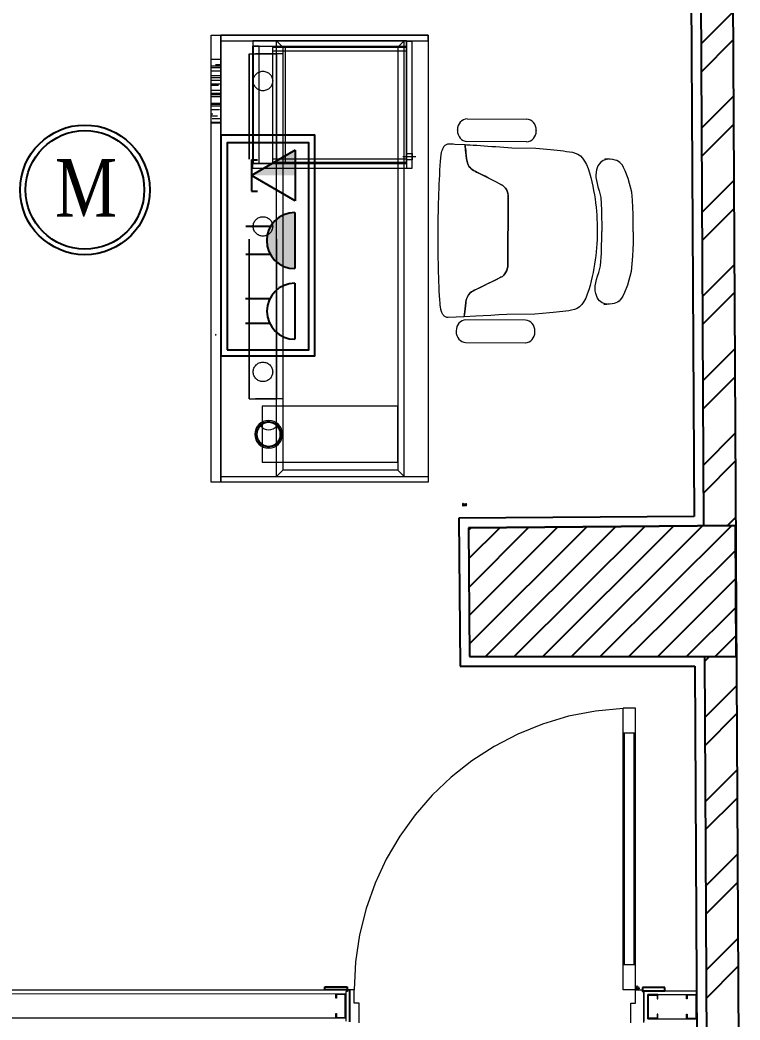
# Model space of a CAD drawing. Header units: inches. Extents: x 78 to 199, y 70 to 92.
# Drawn here: x 145.786 to 148.042, y 78.61 to 81.741 of the extents above; entities that cross this region are included whole.
import ezdxf
from ezdxf.enums import TextEntityAlignment as Align

# ---------------------------------------------------------------- set-up
doc = ezdxf.new("R2010")
doc.units = ezdxf.units.IN
doc.header["$MEASUREMENT"] = 0
for name, pattern in [('21212-FC-A-XREF-GROUND FLOOR PLAN-REV-31-10-12$0$21201-TN-A-GROUND FLOOR PLAN-XREF-REV-20-03-12$2$HIDDEN2', [0.1875, 0.125, -0.0625]), ('ACAD_ISO02W100', [15, 12, -3]), ('DASHED', [0.75, 0.5, -0.25]), ('DGN Style 2', [0.635854, 0.381513, -0.254342])]:
    doc.linetypes.add(name, pattern=pattern)
for name, color, linetype in [('1501', 6, 'Continuous'), ('A2- Plans$0$WALL-AR', 7, 'Continuous'), ('col-hat', 2, 'Continuous'), ('columns', 6, 'Continuous'), ('DIM', 152, 'Continuous'), ('door', 17, 'Continuous'), ('E-FIRE ALARM', 5, 'Continuous'), ('E-TEXT', 82, 'Continuous'), ('EL. BLOCK', 3, 'Continuous'), ('ELE-OBJ', 7, 'Continuous'), ('ELEC-NORMAL', 7, 'Continuous'), ('Elevation', 1, 'Continuous'), ('F-DIM', 1, 'Continuous'), ('FINISH-AR', 252, 'Continuous'), ('HATCH-AR', 251, 'Continuous'), ('L.C Risers', 130, 'Continuous'), ('partition', 7, 'Continuous'), ('PW', 4, 'Continuous'), ('WALL-AR', 7, 'Continuous')]:
    doc.layers.add(name, color=color, linetype=linetype)
for name, color, linetype, lineweight in [('21212-FC-A-XREF-GROUND FLOOR PLAN-REV-31-10-12$0$21201-TN-A-GROUND FLOOR PLAN-XREF-REV-20-03-12$2$DOOR-EEE', 182, 'Continuous', 13), ('21212-FC-A-XREF-GROUND FLOOR PLAN-REV-31-10-12$0$21201-TN-A-GROUND FLOOR PLAN-XREF-REV-20-03-12$2$Door-Frame-SW-EEE', 26, 'Continuous', 9), ('21212-FC-A-XREF-GROUND FLOOR PLAN-REV-31-10-12$0$Channels-EEE', 252, 'Continuous', 5), ('21212-FC-A-XREF-GROUND FLOOR PLAN-REV-31-10-12$0$GB-Wall-Cladding-EEE', 1, 'Continuous', 15), ('21212-FC-A-XREF-GROUND FLOOR PLAN-REV-31-10-12$0$PARTITION-EEE', 112, 'Continuous', 18), ('A-FURN', 20, 'Continuous', 25), ('ELECTRICAL', 3, 'Continuous', 9), ('HATCH-EEE', 6, 'Continuous', 9)]:
    doc.layers.add(name, color=color, linetype=linetype, lineweight=lineweight)
doc.layers.add('GOLDCLADDING', color=7, linetype='Continuous', true_color=0xffc20a)
doc.styles.add('QQ', font='romantic.ttf')
doc.styles.add('ROMANS', font='romans.shx')

# ---------------------------------------------------------------- blocks, each defined once
blk = doc.blocks.new('*E14')
at = {"layer": 'partition'}
blk.add_lwpolyline([(1452.7, -1427.6), (1452.7, -1434.4, -0.198912), (1452.7, -1434.6), (1451.4, -1435.8, 0.668179), (1451.5, -1436), (1456, -1436, 0.668179), (1456.1, -1435.8), (1454.8, -1434.6, -0.198912), (1454.7, -1434.4), (1454.7, -1427.6, -0.198912), (1454.8, -1427.4), (1456.1, -1426.2, 0.668179), (1456, -1426), (1451.5, -1426, 0.668179), (1451.4, -1426.2), (1452.7, -1427.4, -0.200156), (1452.7, -1427.6)], format="xyb", dxfattribs=at)
blk = doc.blocks.new('GRWRFHRH')
at = {"color": 252, "lineweight": 0, "ltscale": 3}
for p, q in [((6.4073, 7.6246), (6.4073, 9.0246)), ((6.4073, 9.0246), (6.4373, 9.0246)), ((6.4373, 9.0246), (6.4373, 7.6246)), ((6.4373, 7.6246), (6.4373, 9.0246)), ((6.4373, 9.0246), (7.0873, 9.0246)), ((7.0873, 9.0246), (7.0873, 7.6246)), ((6.4073, 8.7496), (6.4073, 8.9496)), ((6.4073, 8.9496), (6.4373, 8.9496)), ((6.4373, 8.9496), (6.4373, 8.7496)), ((6.4373, 8.7496), (6.4073, 8.7496)), ((6.4373, 7.6246), (6.4073, 7.6246)), ((7.0873, 7.6246), (6.4373, 7.6246))]:
    blk.add_line(p, q, dxfattribs=at)
at = {"color": 252, "linetype": 'DASHED', "lineweight": 0, "ltscale": 25}
for p, q in [((7.0873, 9.0246), (6.4373, 9.0246)), ((6.4373, 9.0246), (6.4373, 9.0066)), ((7.0873, 9.0066), (7.0873, 9.0246)), ((6.4373, 9.0066), (7.0873, 9.0066)), ((6.6323, 8.9866), (6.6123, 9.0066)), ((6.6123, 7.6426), (6.6123, 9.0066)), ((6.6123, 9.0066), (6.6323, 8.9866)), ((6.6123, 9.0066), (7.0123, 9.0066)), ((6.6123, 9.0066), (6.6323, 8.9866)), ((6.9923, 8.9866), (7.0123, 9.0066)), ((7.0123, 7.6426), (7.0123, 9.0066)), ((6.6323, 8.9866), (6.6323, 7.6626)), ((6.9923, 8.9866), (6.6323, 8.9866)), ((6.9923, 8.9866), (6.9923, 7.6626)), ((6.4373, 7.6246), (6.4373, 7.6426)), ((6.4373, 7.6426), (7.0873, 7.6426)), ((6.6123, 7.6426), (6.6323, 7.6626)), ((6.6123, 7.6426), (6.6323, 7.6626)), ((6.6123, 7.6426), (7.0123, 7.6426)), ((6.9923, 7.6626), (6.6323, 7.6626)), ((6.9923, 7.6626), (7.0123, 7.6426)), ((7.0873, 7.6426), (7.0873, 7.6246)), ((7.0873, 7.6246), (6.4373, 7.6246))]:
    blk.add_line(p, q, dxfattribs=at)
at = {"color": 252, "linetype": 'DGN Style 2', "lineweight": 0, "ltscale": 30}
for p, q in [((7.0193, 9.0066), (6.5373, 9.0066)), ((6.5373, 9.0066), (6.5373, 8.9906)), ((6.5373, 8.9906), (6.5523, 8.9906)), ((6.5373, 8.6226), (6.5373, 8.9906)), ((6.5373, 8.9906), (7.0193, 8.9906)), ((6.5523, 8.9906), (6.5393, 8.9906)), ((6.5393, 8.9906), (6.5393, 8.6226)), ((6.5573, 8.9906), (6.5523, 8.9906)), ((6.5523, 8.9906), (6.5523, 8.9906)), ((6.5573, 8.9906), (7.0193, 8.9906)), ((6.5573, 8.9906), (6.5573, 8.9906)), ((6.5573, 8.6226), (6.5573, 8.9906)), ((7.0193, 8.9906), (7.0193, 9.0066)), ((7.0373, 9.0046), (7.0193, 9.0046)), ((7.0193, 9.0046), (7.0193, 9.0006)), ((7.0193, 9.0006), (7.0193, 8.6126)), ((7.0193, 8.9906), (7.0193, 8.6226)), ((7.0373, 8.6086), (7.0373, 9.0046)), ((7.0373, 9.0046), (7.0373, 9.0046)), ((6.5993, 8.986), (6.5993, 8.6272)), ((7.0193, 8.986), (6.5993, 8.986)), ((6.5993, 8.976), (7.0193, 8.976)), ((6.6393, 8.986), (6.6393, 8.6272)), ((7.0193, 8.6272), (7.0193, 8.986)), ((7.0081, 8.6446, 0.1342), (7.0485, 8.6446, 0.1342)), ((7.0193, 8.6546, 0.1342), (7.0373, 8.6546, 0.1342)), ((7.0193, 8.6346, 0.1342), (7.0193, 8.6546, 0.1342)), ((7.0373, 8.6546, 0.1342), (7.0373, 8.6346, 0.1342)), ((6.5373, 8.6066), (6.5373, 8.6226)), ((6.5373, 8.6226), (6.5523, 8.6226)), ((7.0193, 8.6226), (6.5373, 8.6226)), ((6.5393, 8.6226), (6.5523, 8.6226)), ((6.5523, 8.6226), (6.5523, 8.6226)), ((6.5523, 8.6226), (6.5573, 8.6226)), ((6.5573, 8.6226), (7.0193, 8.6226)), ((6.5573, 8.6226), (6.5573, 8.6226)), ((6.5993, 8.6372), (7.0193, 8.6372)), ((6.5993, 8.6272), (7.0193, 8.6272)), ((7.0373, 8.6346, 0.1342), (7.0193, 8.6346, 0.1342)), ((7.0193, 8.6226), (7.0193, 8.6066)), ((7.0193, 8.6126), (7.0193, 8.6086)), ((7.0193, 8.6066), (6.5373, 8.6066)), ((7.0193, 8.6086), (7.0283, 8.6086)), ((7.0283, 8.6086), (7.0373, 8.6086))]:
    blk.add_line(p, q, dxfattribs=at)
at = {"color": 252, "linetype": 'DASHED', "lineweight": 0}
for p, q in [((6.5263, 7.8862), (6.5263, 8.9662)), ((6.5263, 8.9662), (6.613, 8.9662)), ((6.5266, 7.8862), (6.5267, 8.9662)), ((6.527, 7.8862), (6.527, 8.9662)), ((6.6323, 8.9662), (6.5462, 8.9662)), ((6.6123, 7.8862), (6.6123, 8.9662)), ((6.613, 7.8862), (6.613, 8.9662)), ((6.6323, 8.9662), (6.6323, 7.8862)), ((6.5263, 7.8862), (6.613, 7.8862)), ((6.6323, 7.8862), (6.5462, 7.8862))]:
    blk.add_line(p, q, dxfattribs=at)
at = {"color": 252, "linetype": 'ACAD_ISO02W100', "lineweight": 0, "ltscale": 3}
for p, q in [((6.5673, 7.8627), (6.5673, 7.6877)), ((6.9923, 7.8627), (6.5673, 7.8627)), ((6.9923, 7.6877), (6.9923, 7.8627)), ((6.5673, 7.6877), (6.9923, 7.6877))]:
    blk.add_line(p, q, dxfattribs=at)
at = {"color": 252, "linetype": 'DASHED', "lineweight": 0}
for centre in [(6.5695, 8.8812, 0.0039), (6.5695, 8.4257, 0.0039), (6.5695, 7.9702, 0.0039)]:
    blk.add_circle(centre, 0.0305, dxfattribs=at)
at = {"color": 252, "linetype": 'ACAD_ISO02W100', "lineweight": 0, "ltscale": 3}
blk.add_circle((6.5873, 7.7746, -0.0133), 0.04, dxfattribs=at)
at = {"layer": '1501', "color": 252, "lineweight": 0}
for centre, radius, start, end in [((6.5873, 7.7746, -0.0133), 0.0367, 134.2163, 45.7837), ((6.5873, 7.8228, -0.0133), 0.0337, 220.4343, 319.5657)]:
    blk.add_arc(centre, radius, start, end, dxfattribs=at)
at = {"layer": '21212-FC-A-XREF-GROUND FLOOR PLAN-REV-31-10-12$0$21201-TN-A-GROUND FLOOR PLAN-XREF-REV-20-03-12$2$DOOR-EEE', "color": 252, "ltscale": 250}
for p, q in [((7.7372, 6.9168), (7.6983, 6.9168)), ((7.6983, 6.0351), (7.6983, 6.9168)), ((7.7372, 6.0351), (7.7372, 6.9168)), ((7.7372, 6.839), (7.6983, 6.839)), ((7.7025, 6.1129), (7.7025, 6.839)), ((7.7331, 6.1129), (7.7331, 6.839)), ((7.7372, 6.1129), (7.6983, 6.1129)), ((7.7372, 6.0351), (7.6983, 6.0351))]:
    blk.add_line(p, q, dxfattribs=at)
at = {"layer": '21212-FC-A-XREF-GROUND FLOOR PLAN-REV-31-10-12$0$21201-TN-A-GROUND FLOOR PLAN-XREF-REV-20-03-12$2$DOOR-EEE', "color": 252, "lineweight": 5, "ltscale": 250}
for p, q in [((7.7424, 6.0325), (7.7424, 6.048)), ((7.7346, 6.0402), (7.7502, 6.0402))]:
    blk.add_line(p, q, dxfattribs=at)
blk.add_circle((7.7424, 6.0402), 0.00519, dxfattribs=at)
at = {"layer": '21212-FC-A-XREF-GROUND FLOOR PLAN-REV-31-10-12$0$21201-TN-A-GROUND FLOOR PLAN-XREF-REV-20-03-12$2$DOOR-EEE', "color": 252, "linetype": '21212-FC-A-XREF-GROUND FLOOR PLAN-REV-31-10-12$0$21201-TN-A-GROUND FLOOR PLAN-XREF-REV-20-03-12$2$HIDDEN2', "lineweight": 5, "ltscale": 500}
blk.add_arc((7.7372, 6.0351), 0.8817, 92.5286, 180, dxfattribs=at)
at = {"layer": '21212-FC-A-XREF-GROUND FLOOR PLAN-REV-31-10-12$0$21201-TN-A-GROUND FLOOR PLAN-XREF-REV-20-03-12$2$Door-Frame-SW-EEE', "color": 252, "ltscale": 250}
for p, q in [((6.8348, 6.0299), (6.8296, 6.0299)), ((6.8296, 6.0299), (6.8296, 5.9365)), ((6.8555, 6.0351), (6.8348, 6.0351)), ((6.8348, 6.0351), (6.8348, 6.0299)), ((6.8555, 5.9936), (6.8555, 6.0351)), ((7.7372, 6.0351), (7.758, 6.0351)), ((7.7372, 5.9936), (7.7372, 6.0351)), ((7.758, 6.0351), (7.758, 6.0299)), ((7.758, 6.0299), (7.7632, 6.0299)), ((7.7632, 6.0299), (7.7632, 5.9365)), ((6.8711, 5.9936), (6.8555, 5.9936)), ((6.8711, 5.9313), (6.8711, 5.9936)), ((7.7217, 5.9313), (7.7217, 5.9936)), ((7.7217, 5.9936), (7.7372, 5.9936))]:
    blk.add_line(p, q, dxfattribs=at)
at = {"layer": '21212-FC-A-XREF-GROUND FLOOR PLAN-REV-31-10-12$0$Channels-EEE', "color": 252}
for p, q in [((6.7976, 6.0088), (6.7976, 6.0228)), ((6.7976, 6.0228), (6.8296, 6.0228)), ((6.8276, 6.0208), (6.7996, 6.0208)), ((6.7996, 6.0208), (6.7996, 6.0088)), ((6.8276, 5.9488), (6.8276, 6.0208)), ((6.8296, 6.0228), (6.8296, 5.9468)), ((7.8072, 6.0203), (7.7752, 6.0203)), ((7.7752, 6.0203), (7.7752, 5.9443)), ((7.7772, 5.9463), (7.7772, 6.0183)), ((7.7772, 6.0183), (7.8052, 6.0183)), ((7.8052, 6.0183), (7.8052, 6.0063)), ((7.8072, 6.0063), (7.8072, 6.0203)), ((7.8966, 6.0063), (7.8966, 6.0203)), ((7.8966, 6.0203), (7.9286, 6.0203)), ((7.9266, 6.0183), (7.8986, 6.0183)), ((7.8986, 6.0183), (7.8986, 6.0063)), ((7.9266, 5.9463), (7.9266, 6.0183)), ((7.9286, 6.0203), (7.9286, 5.9443)), ((6.7996, 6.0088), (6.7976, 6.0088)), ((7.8052, 6.0063), (7.8072, 6.0063)), ((7.8986, 6.0063), (7.8966, 6.0063)), ((6.7976, 5.9468), (6.7976, 5.9608)), ((6.7976, 5.9608), (6.7996, 5.9608)), ((6.7996, 5.9608), (6.7996, 5.9488)), ((7.8072, 5.9583), (7.8052, 5.9583)), ((7.8052, 5.9583), (7.8052, 5.9463)), ((7.8072, 5.9443), (7.8072, 5.9583)), ((7.8966, 5.9443), (7.8966, 5.9583)), ((7.8966, 5.9583), (7.8986, 5.9583)), ((7.8986, 5.9583), (7.8986, 5.9463)), ((6.8296, 5.9468), (6.7976, 5.9468)), ((6.7996, 5.9488), (6.8276, 5.9488)), ((7.7752, 5.9443), (7.8072, 5.9443)), ((7.8052, 5.9463), (7.7772, 5.9463)), ((7.9286, 5.9443), (7.8966, 5.9443)), ((7.8986, 5.9463), (7.9266, 5.9463))]:
    blk.add_line(p, q, dxfattribs=at)
at = {"layer": '21212-FC-A-XREF-GROUND FLOOR PLAN-REV-31-10-12$0$GB-Wall-Cladding-EEE', "color": 252, "ltscale": 3}
for p, q in [((4.2222, 6.0363), (6.8416, 6.0348)), ((4.2342, 6.0243), (6.8296, 6.0228)), ((6.8416, 6.0348), (6.8416, 5.9348)), ((7.7632, 5.9323), (7.7632, 6.0323)), ((7.7752, 5.9443), (7.7752, 6.0203)), ((7.7752, 6.0203), (7.8966, 6.0203)), ((7.8182, 6.0323), (7.9283, 6.0323)), ((4.2342, 5.9483), (6.8296, 5.9468)), ((7.7752, 5.9443), (7.9288, 5.9443))]:
    blk.add_line(p, q, dxfattribs=at)
at = {"layer": '21212-FC-A-XREF-GROUND FLOOR PLAN-REV-31-10-12$0$PARTITION-EEE', "color": 252}
blk.add_line((6.8296, 6.0228), (6.8296, 5.9468), dxfattribs=at)
at = {"layer": 'A-FURN', "color": 252, "lineweight": 0, "ltscale": 3}
blk.add_arc((6.4602, 8.0792, 0), 0.0395, 167.1783, 172.1783, dxfattribs=at)
at = {"layer": 'A2- Plans$0$WALL-AR', "color": 252}
for p, q in [((7.9371, 9.9475), (7.9504, 7.4878)), ((7.9526, 7.0786), (7.9643, 4.9262))]:
    blk.add_line(p, q, dxfattribs=at)
at = {"layer": 'col-hat', "color": 252}
for p, q in [((8.0504, 7.4886), (7.2139, 7.4822)), ((8.0526, 7.0786), (8.0504, 7.4886)), ((7.2139, 7.4822), (7.217, 7.0788)), ((7.217, 7.0788), (8.0526, 7.0786)), ((6.8413, 5.9348), (6.8416, 6.0348))]:
    blk.add_line(p, q, dxfattribs=at)
at = {"layer": 'col-hat', "color": 252, "linetype": 'Continuous'}
for p, q in [((7.2167, 7.1184), (7.5844, 7.485)), ((7.2668, 7.0787), (7.675, 7.4857)), ((7.3568, 7.0787), (7.7657, 7.4864)), ((7.4467, 7.0787), (7.8563, 7.4871)), ((7.5366, 7.0787), (7.9469, 7.4878)), ((7.6265, 7.0787), (8.0376, 7.4885)), ((7.214, 7.4744), (7.2219, 7.4823)), ((7.2146, 7.3854), (7.3125, 7.483)), ((7.2153, 7.2964), (7.4031, 7.4837)), ((7.216, 7.2074), (7.4938, 7.4844)), ((7.7164, 7.0787), (8.0508, 7.4121)), ((7.8063, 7.0786), (8.0513, 7.3229)), ((7.8963, 7.0786), (8.0518, 7.2337)), ((7.9862, 7.0786), (8.0523, 7.1445))]:
    blk.add_line(p, q, dxfattribs=at)
at = {"layer": 'columns', "color": 252}
for p, q in [((7.2139, 7.4822), (8.0504, 7.4886)), ((7.2139, 7.4822), (7.217, 7.0788)), ((7.217, 7.0788), (8.0526, 7.0786))]:
    blk.add_line(p, q, dxfattribs=at)
at = {"layer": 'DIM', "color": 252, "lineweight": 0}
for radius, start, end in [(0.0435, 0, 180), (0.0367, 0, 180), (0.0435, 180, 0), (0.0367, 180, 0)]:
    blk.add_arc((6.5873, 7.7746, -0.0133), radius, start, end, dxfattribs=at)
at = {"layer": 'door', "color": 252}
for p, q in [((6.763, 6.0348), (6.763, 6.0448)), ((6.763, 6.0448), (6.833, 6.0448)), ((6.833, 6.0448), (6.833, 6.0348)), ((6.833, 6.0348), (6.763, 6.0348)), ((7.8291, 6.0423), (7.7591, 6.0423)), ((7.7591, 6.0423), (7.7591, 6.0323)), ((7.7591, 6.0323), (7.8291, 6.0323)), ((7.8291, 6.0323), (7.8291, 6.0423))]:
    blk.add_line(p, q, dxfattribs=at)
at = {"layer": 'E-FIRE ALARM', "color": 252}
for radius in [0.2031, 0.1858]:
    blk.add_circle((6.0117, 8.5402, 0), radius, dxfattribs=at)
at = {"layer": 'F-DIM', "color": 252, "lineweight": 0}
for p, q in [((7.2092, 8.7625, 0), (7.3963, 8.7613, 0)), ((7.1789, 8.7269, 0), (7.1789, 8.7279, 0)), ((7.426, 8.7263, 0), (7.426, 8.7252, 0)), ((7.1348, 8.673, 0), (7.1365, 8.6757, 0)), ((7.1365, 8.6757, 0), (7.1388, 8.6782, 0)), ((7.1388, 8.6782, 0), (7.1406, 8.6801, 0)), ((7.1406, 8.6801, 0), (7.1425, 8.6814, 0)), ((7.1425, 8.6814, 0), (7.145, 8.6826, 0)), ((7.145, 8.6826, 0), (7.1468, 8.6835, 0)), ((7.1468, 8.6835, 0), (7.1487, 8.6841, 0)), ((7.1487, 8.6841, 0), (7.1505, 8.6842, 0)), ((7.1505, 8.6842, 0), (7.1533, 8.6845, 0)), ((7.1533, 8.6845, 0), (7.1566, 8.6844, 0)), ((7.1566, 8.6844, 0), (7.1653, 8.6839, 0)), ((7.1653, 8.6839, 0), (7.1707, 8.6836, 0)), ((7.1707, 8.6836, 0), (7.2027, 8.682, 0)), ((7.2027, 8.682, 0), (7.2028, 8.6811, 0)), ((7.2027, 8.682, 0), (7.2086, 8.6817, 0)), ((7.203, 8.6791, 0), (7.2027, 8.682, 0)), ((7.2028, 8.6811, 0), (7.2029, 8.6799, 0)), ((7.2029, 8.6799, 0), (7.2031, 8.6787, 0)), ((7.2032, 8.6772, 0), (7.203, 8.6791, 0)), ((7.2031, 8.6787, 0), (7.2033, 8.6767, 0)), ((7.2036, 8.6743, 0), (7.2032, 8.6772, 0)), ((7.2033, 8.6767, 0), (7.2036, 8.6737, 0)), ((7.2086, 8.6817, 0), (7.2184, 8.6811, 0)), ((7.3958, 8.6906, 0), (7.2087, 8.6919, 0)), ((7.2184, 8.6811, 0), (7.2287, 8.6805, 0)), ((7.2287, 8.6805, 0), (7.2395, 8.6798, 0)), ((7.2395, 8.6798, 0), (7.2508, 8.6791, 0)), ((7.2508, 8.6791, 0), (7.2625, 8.6783, 0)), ((7.2625, 8.6783, 0), (7.2745, 8.6774, 0)), ((7.2745, 8.6774, 0), (7.2868, 8.6765, 0)), ((7.2868, 8.6765, 0), (7.2993, 8.6756, 0)), ((7.2993, 8.6756, 0), (7.3118, 8.6746, 0)), ((7.1269, 8.6406, 0), (7.1281, 8.65, 0)), ((7.1281, 8.65, 0), (7.1293, 8.6571, 0)), ((7.1293, 8.6571, 0), (7.1305, 8.6614, 0)), ((7.1305, 8.6614, 0), (7.1316, 8.6657, 0)), ((7.1316, 8.6657, 0), (7.133, 8.669, 0)), ((7.133, 8.669, 0), (7.1348, 8.673, 0)), ((7.204, 8.6702, 0), (7.2036, 8.6743, 0)), ((7.2036, 8.6737, 0), (7.2041, 8.6696, 0)), ((7.2046, 8.6646, 0), (7.204, 8.6702, 0)), ((7.2041, 8.6696, 0), (7.2047, 8.664, 0)), ((7.2054, 8.6574, 0), (7.2046, 8.6646, 0)), ((7.2047, 8.664, 0), (7.2055, 8.6566, 0)), ((7.2065, 8.6481, 0), (7.2054, 8.6574, 0)), ((7.2055, 8.6566, 0), (7.2065, 8.6481, 0)), ((7.2065, 8.6481, 0), (7.2077, 8.6372, 0)), ((7.2077, 8.6372, 0), (7.2065, 8.6481, 0)), ((7.3118, 8.6746, 0), (7.3244, 8.6737, 0)), ((7.3244, 8.6737, 0), (7.337, 8.6728, 0)), ((7.337, 8.6728, 0), (7.3495, 8.6719, 0)), ((7.3495, 8.6719, 0), (7.4241, 8.6706, 0)), ((7.4241, 8.6706, 0), (7.4362, 8.6697, 0)), ((7.4362, 8.6697, 0), (7.448, 8.6688, 0)), ((7.448, 8.6688, 0), (7.4595, 8.6678, 0)), ((7.4595, 8.6678, 0), (7.4706, 8.6668, 0)), ((7.4706, 8.6668, 0), (7.4813, 8.6657, 0)), ((7.4813, 8.6657, 0), (7.4917, 8.6645, 0)), ((7.4917, 8.6645, 0), (7.5018, 8.6633, 0)), ((7.5018, 8.6633, 0), (7.5116, 8.6621, 0)), ((7.5116, 8.6621, 0), (7.5211, 8.6608, 0)), ((7.5211, 8.6608, 0), (7.5305, 8.6595, 0)), ((7.5305, 8.6595, 0), (7.5395, 8.6578, 0)), ((7.5395, 8.6578, 0), (7.5482, 8.6554, 0)), ((7.5482, 8.6554, 0), (7.5565, 8.6518, 0)), ((7.5565, 8.6518, 0), (7.5641, 8.6466, 0)), ((7.5641, 8.6466, 0), (7.5712, 8.6396, 0)), ((7.1242, 8.602, 0), (7.125, 8.6162, 0)), ((7.125, 8.6162, 0), (7.1259, 8.6292, 0)), ((7.1259, 8.6292, 0), (7.1269, 8.6406, 0)), ((7.2077, 8.6372, 0), (7.2089, 8.629, 0)), ((7.208, 8.6343, 0), (7.2077, 8.6372, 0)), ((7.2089, 8.629, 0), (7.208, 8.6343, 0)), ((7.2089, 8.629, 0), (7.2102, 8.6243, 0)), ((7.21, 8.625, 0), (7.2089, 8.629, 0)), ((7.2123, 8.6191, 0), (7.21, 8.625, 0)), ((7.2102, 8.6243, 0), (7.2123, 8.6191, 0)), ((7.2123, 8.6191, 0), (7.2148, 8.6145, 0)), ((7.2148, 8.6145, 0), (7.2123, 8.6191, 0)), ((7.2148, 8.6145, 0), (7.2175, 8.6108, 0)), ((7.2178, 8.6104, 0), (7.2148, 8.6145, 0)), ((7.5712, 8.6396, 0), (7.5775, 8.6303, 0)), ((7.5775, 8.6303, 0), (7.5831, 8.6193, 0)), ((7.5831, 8.6193, 0), (7.5881, 8.6068, 0)), ((7.6193, 8.6154, 0.6739), (7.6149, 8.6034, 0.6739)), ((7.6231, 8.6212, 0.6739), (7.6193, 8.6154, 0.6739)), ((7.6274, 8.6258, 0.6739), (7.6231, 8.6212, 0.6739)), ((7.635, 8.6322, 0.6739), (7.6274, 8.6258, 0.6739)), ((7.6447, 8.6358, 0.6739), (7.635, 8.6322, 0.6739)), ((7.6408, 8.6369, 0.6739), (7.6504, 8.6366, 0.6739)), ((7.652, 8.6364, 0.6739), (7.6408, 8.6369, 0.6739)), ((7.6504, 8.6366, 0.6739), (7.6447, 8.6358, 0.6739)), ((7.6579, 8.6361, 0.6739), (7.652, 8.6364, 0.6739)), ((7.6663, 8.6354, 0.6739), (7.6579, 8.6361, 0.6739)), ((7.6728, 8.6337, 0.6739), (7.6663, 8.6354, 0.6739)), ((7.6783, 8.6321, 0.6739), (7.6728, 8.6337, 0.6739)), ((7.6835, 8.6292, 0.6739), (7.6783, 8.6321, 0.6739)), ((7.6881, 8.6261, 0.6739), (7.6835, 8.6292, 0.6739)), ((7.6921, 8.622, 0.6739), (7.6881, 8.6261, 0.6739)), ((7.6958, 8.6172, 0.6739), (7.6921, 8.622, 0.6739)), ((7.6996, 8.6106, 0.6739), (7.6958, 8.6172, 0.6739)), ((7.1228, 8.5727, 0), (7.1235, 8.5874, 0)), ((7.1235, 8.5874, 0), (7.1242, 8.602, 0)), ((7.2175, 8.6108, 0), (7.2212, 8.6068, 0)), ((7.2223, 8.6058, 0), (7.2178, 8.6104, 0)), ((7.2212, 8.6068, 0), (7.2223, 8.6058, 0)), ((7.2223, 8.6058, 0), (7.2249, 8.6036, 0)), ((7.229, 8.6011, 0), (7.2223, 8.6058, 0)), ((7.2249, 8.6036, 0), (7.229, 8.6011, 0)), ((7.229, 8.6011, 0), (7.2341, 8.5985, 0)), ((7.2341, 8.5985, 0), (7.229, 8.6011, 0)), ((7.2341, 8.5985, 0), (7.239, 8.596, 0)), ((7.2441, 8.5935, 0), (7.2341, 8.5985, 0)), ((7.239, 8.596, 0), (7.2462, 8.5924, 0)), ((7.2544, 8.5882, 0), (7.2441, 8.5935, 0)), ((7.2462, 8.5924, 0), (7.3006, 8.5649, 0)), ((7.2653, 8.5827, 0), (7.2544, 8.5882, 0)), ((7.2767, 8.577, 0), (7.2653, 8.5827, 0)), ((7.5881, 8.6068, 0), (7.5925, 8.5934, 0)), ((7.5925, 8.5934, 0), (7.5964, 8.5794, 0)), ((7.6131, 8.5955, 0.6739), (7.6128, 8.5865, 0.6739)), ((7.6128, 8.5865, 0.6739), (7.613, 8.5792, 0.6739)), ((7.6149, 8.6034, 0.6739), (7.6131, 8.5955, 0.6739)), ((7.7049, 8.5994, 0.6739), (7.6996, 8.6106, 0.6739)), ((7.7135, 8.5758, 0.6739), (7.7049, 8.5994, 0.6739)), ((7.1214, 8.5435, 0), (7.1221, 8.5581, 0)), ((7.1221, 8.5581, 0), (7.1228, 8.5727, 0)), ((7.2888, 8.5709, 0), (7.2767, 8.577, 0)), ((7.2988, 8.5658, 0), (7.2888, 8.5709, 0)), ((7.3152, 8.5575, 0), (7.2988, 8.5658, 0)), ((7.3006, 8.5649, 0), (7.3152, 8.5575, 0)), ((7.3152, 8.5575, 0), (7.3212, 8.5539, 0)), ((7.3212, 8.5539, 0), (7.3152, 8.5575, 0)), ((7.3212, 8.5539, 0), (7.3254, 8.5502, 0)), ((7.3257, 8.5499, 0), (7.3212, 8.5539, 0)), ((7.3254, 8.5502, 0), (7.3291, 8.5459, 0)), ((7.3291, 8.5459, 0), (7.3257, 8.5499, 0)), ((7.5964, 8.5794, 0), (7.5999, 8.5654, 0)), ((7.5999, 8.5654, 0), (7.6029, 8.5517, 0)), ((7.6029, 8.5517, 0), (7.6056, 8.5383, 0)), ((7.613, 8.5792, 0.6739), (7.6144, 8.5696, 0.6739)), ((7.6144, 8.5696, 0.6739), (7.6165, 8.5597, 0.6739)), ((7.6165, 8.5597, 0.6739), (7.6193, 8.5492, 0.6739)), ((7.7251, 8.5332, 0.6739), (7.7135, 8.5758, 0.6739)), ((7.1202, 8.5144, 0), (7.1208, 8.5289, 0)), ((7.1208, 8.5289, 0), (7.1214, 8.5435, 0)), ((7.3291, 8.5459, 0), (7.3322, 8.541, 0)), ((7.3322, 8.541, 0), (7.3291, 8.5459, 0)), ((7.3322, 8.541, 0), (7.3346, 8.5358, 0)), ((7.3347, 8.5357, 0), (7.3322, 8.541, 0)), ((7.3346, 8.5358, 0), (7.3365, 8.5299, 0)), ((7.3365, 8.5299, 0), (7.3347, 8.5357, 0)), ((7.3365, 8.5299, 0), (7.3377, 8.5219, 0)), ((7.3376, 8.524, 0), (7.3365, 8.5299, 0)), ((7.3377, 8.5219, 0), (7.3376, 8.524, 0)), ((7.3377, 8.5219, 0), (7.3379, 8.5179, 0)), ((7.3379, 8.5179, 0), (7.3377, 8.5219, 0)), ((7.6056, 8.5383, 0), (7.6079, 8.5251, 0)), ((7.6079, 8.5251, 0), (7.61, 8.5121, 0)), ((7.6193, 8.5492, 0.6739), (7.6233, 8.5373, 0.6739)), ((7.6233, 8.5373, 0.6739), (7.6284, 8.5167, 0.6739)), ((7.7251, 8.5332, 0.6739), (7.7251, 8.5332, 0.6739)), ((7.7251, 8.5332, 0.6739), (7.7251, 8.5332, 0.6739)), ((7.7251, 8.5332, 0.6739), (7.7251, 8.5332, 0.6739)), ((7.7251, 8.5332, 0.6739), (7.7251, 8.5332, 0.6739)), ((7.7251, 8.5332, 0.6739), (7.7251, 8.5332, 0.6739)), ((7.7251, 8.5332, 0.6739), (7.7251, 8.5332, 0.6739)), ((7.7251, 8.5332, 0.6739), (7.7251, 8.5332, 0.6739)), ((7.7271, 8.5084, 0.6739), (7.7251, 8.5332, 0.6739)), ((7.1194, 8.4853, 0), (7.1198, 8.4999, 0)), ((7.1198, 8.4999, 0), (7.1202, 8.5144, 0)), ((7.3368, 8.315, 0), (7.3379, 8.5081, 0)), ((7.3379, 8.508, 0), (7.3368, 8.315, 0)), ((7.3379, 8.5179, 0), (7.3379, 8.508, 0)), ((7.3379, 8.5081, 0), (7.3379, 8.5179, 0)), ((7.61, 8.5121, 0), (7.6117, 8.4993, 0)), ((7.6117, 8.4993, 0), (7.6131, 8.4865, 0)), ((7.6284, 8.5167, 0.6739), (7.6307, 8.4771, 0.6739)), ((7.6284, 8.5167, 0.6739), (7.6284, 8.5167, 0.6739)), ((7.6284, 8.5167, 0.6739), (7.6284, 8.5167, 0.6739)), ((7.6284, 8.5167, 0.6739), (7.6284, 8.5167, 0.6739)), ((7.6284, 8.5167, 0.6739), (7.6284, 8.5167, 0.6739)), ((7.6284, 8.5167, 0.6739), (7.6284, 8.5167, 0.6739)), ((7.7284, 8.4852, 0.6739), (7.7271, 8.5084, 0.6739)), ((7.1188, 8.4418, 0), (7.119, 8.4563, 0)), ((7.119, 8.4563, 0), (7.1192, 8.4708, 0)), ((7.1192, 8.4708, 0), (7.1194, 8.4853, 0)), ((7.6131, 8.4865, 0), (7.6144, 8.4738, 0)), ((7.6144, 8.4738, 0), (7.6154, 8.461, 0)), ((7.6154, 8.461, 0), (7.6161, 8.4482, 0)), ((7.6307, 8.4771, 0.6739), (7.6317, 8.4094, 0.6739)), ((7.7291, 8.464, 0.6739), (7.7284, 8.4852, 0.6739)), ((7.7297, 8.4444, 0.6739), (7.7291, 8.464, 0.6739)), ((7.1186, 8.4127, 0), (7.1187, 8.4272, 0)), ((7.1187, 8.4272, 0), (7.1188, 8.4418, 0)), ((7.6161, 8.4482, 0), (7.6166, 8.4355, 0)), ((7.6166, 8.4355, 0), (7.6169, 8.4227, 0)), ((7.7296, 8.4087, 0.6739), (7.7297, 8.4444, 0.6739)), ((7.1185, 8.3837, 0), (7.1186, 8.3982, 0)), ((7.1186, 8.3982, 0), (7.1186, 8.4127, 0)), ((7.6168, 8.3972, 0), (7.6163, 8.3845, 0)), ((7.6169, 8.41, 0), (7.6168, 8.3972, 0)), ((7.6169, 8.4227, 0), (7.6169, 8.41, 0)), ((7.6298, 8.3417, 0.6739), (7.6317, 8.4094, 0.6739)), ((7.7296, 8.4087, 0.6739), (7.7292, 8.373, 0.6739)), ((7.1185, 8.3691, 0), (7.1185, 8.3837, 0)), ((7.1185, 8.3546, 0), (7.1185, 8.3691, 0)), ((7.6157, 8.3717, 0), (7.6148, 8.359, 0)), ((7.6163, 8.3845, 0), (7.6157, 8.3717, 0)), ((7.7292, 8.373, 0.6739), (7.7284, 8.3534, 0.6739)), ((7.1186, 8.3401, 0), (7.1185, 8.3546, 0)), ((7.1188, 8.3255, 0), (7.1186, 8.3401, 0)), ((7.6123, 8.3335, 0), (7.6107, 8.3207, 0)), ((7.6136, 8.3462, 0), (7.6123, 8.3335, 0)), ((7.6148, 8.359, 0), (7.6136, 8.3462, 0)), ((7.627, 8.302, 0.6739), (7.6298, 8.3417, 0.6739)), ((7.7274, 8.3323, 0.6739), (7.7258, 8.309, 0.6739)), ((7.7284, 8.3534, 0.6739), (7.7274, 8.3323, 0.6739)), ((7.1191, 8.311, 0), (7.1188, 8.3255, 0)), ((7.1195, 8.2965, 0), (7.1191, 8.311, 0)), ((7.3363, 8.2991, 0), (7.3352, 8.2932, 0)), ((7.3352, 8.2932, 0), (7.3363, 8.2991, 0)), ((7.3365, 8.3012, 0), (7.3363, 8.2991, 0)), ((7.3363, 8.2991, 0), (7.3365, 8.3012, 0)), ((7.3368, 8.315, 0), (7.3365, 8.3012, 0)), ((7.3365, 8.3012, 0), (7.3368, 8.315, 0)), ((7.6086, 8.3079, 0), (7.6066, 8.295, 0)), ((7.6107, 8.3207, 0), (7.6086, 8.3079, 0)), ((7.6216, 8.2815, 0.6739), (7.627, 8.302, 0.6739)), ((7.627, 8.302, 0.6739), (7.627, 8.302, 0.6739)), ((7.627, 8.302, 0.6739), (7.627, 8.302, 0.6739)), ((7.627, 8.302, 0.6739), (7.627, 8.302, 0.6739)), ((7.627, 8.302, 0.6739), (7.627, 8.302, 0.6739)), ((7.627, 8.302, 0.6739), (7.627, 8.302, 0.6739)), ((7.7258, 8.309, 0.6739), (7.7235, 8.2842, 0.6739)), ((7.1199, 8.2819, 0), (7.1195, 8.2965, 0)), ((7.1204, 8.2673, 0), (7.1199, 8.2819, 0)), ((7.3196, 8.2694, 0), (7.315, 8.2665, 0)), ((7.315, 8.2665, 0), (7.3196, 8.2694, 0)), ((7.3196, 8.2694, 0), (7.3241, 8.2733, 0)), ((7.3238, 8.273, 0), (7.3196, 8.2694, 0)), ((7.3272, 8.2768, 0), (7.3238, 8.273, 0)), ((7.3241, 8.2733, 0), (7.3276, 8.2773, 0)), ((7.3276, 8.2773, 0), (7.3272, 8.2768, 0)), ((7.3308, 8.2822, 0), (7.3276, 8.2773, 0)), ((7.3276, 8.2773, 0), (7.3308, 8.2822, 0)), ((7.3332, 8.2874, 0), (7.3308, 8.2822, 0)), ((7.3308, 8.2822, 0), (7.3333, 8.2874, 0)), ((7.3352, 8.2932, 0), (7.3332, 8.2874, 0)), ((7.3333, 8.2874, 0), (7.3352, 8.2932, 0)), ((7.6013, 8.2685, 0), (7.5981, 8.2548, 0)), ((7.6042, 8.2818, 0), (7.6013, 8.2685, 0)), ((7.6066, 8.295, 0), (7.6042, 8.2818, 0)), ((7.6146, 8.2593, 0.6739), (7.6175, 8.2697, 0.6739)), ((7.6175, 8.2697, 0.6739), (7.6216, 8.2815, 0.6739)), ((7.7235, 8.2842, 0.6739), (7.7113, 8.2418, 0.6739)), ((7.7235, 8.2842, 0.6739), (7.7235, 8.2842, 0.6739)), ((7.7235, 8.2842, 0.6739), (7.7235, 8.2842, 0.6739)), ((7.7235, 8.2842, 0.6739), (7.7235, 8.2842, 0.6739)), ((7.7235, 8.2842, 0.6739), (7.7235, 8.2842, 0.6739)), ((7.7235, 8.2842, 0.6739), (7.7235, 8.2842, 0.6739)), ((7.7235, 8.2842, 0.6739), (7.7235, 8.2842, 0.6739)), ((7.7235, 8.2842, 0.6739), (7.7235, 8.2842, 0.6739)), ((7.121, 8.2527, 0), (7.1204, 8.2673, 0)), ((7.1215, 8.238, 0), (7.121, 8.2527, 0)), ((7.1221, 8.2233, 0), (7.1215, 8.238, 0)), ((7.2524, 8.2357, 0), (7.268, 8.2434, 0)), ((7.2634, 8.2411, 0), (7.2524, 8.2357, 0)), ((7.2749, 8.2468, 0), (7.2634, 8.2411, 0)), ((7.268, 8.2434, 0), (7.2831, 8.2508, 0)), ((7.287, 8.2527, 0), (7.2749, 8.2468, 0)), ((7.2831, 8.2508, 0), (7.2989, 8.2586, 0)), ((7.2989, 8.2586, 0), (7.287, 8.2527, 0)), ((7.2989, 8.2586, 0), (7.315, 8.2665, 0)), ((7.3117, 8.2648, 0), (7.2989, 8.2586, 0)), ((7.315, 8.2665, 0), (7.3117, 8.2648, 0)), ((7.5945, 8.2408, 0), (7.5904, 8.2269, 0)), ((7.5981, 8.2548, 0), (7.5945, 8.2408, 0)), ((7.6104, 8.2324, 0.6739), (7.6107, 8.2397, 0.6739)), ((7.6107, 8.2397, 0.6739), (7.6123, 8.2493, 0.6739)), ((7.6123, 8.2493, 0.6739), (7.6146, 8.2593, 0.6739)), ((7.7113, 8.2418, 0.6739), (7.7024, 8.2184, 0.6739)), ((7.1227, 8.2092, 0), (7.1221, 8.2233, 0)), ((7.1235, 8.1962, 0), (7.1227, 8.2092, 0)), ((7.2079, 8.2005, 0), (7.21, 8.2054, 0)), ((7.2125, 8.2099, 0), (7.2088, 8.2025, 0)), ((7.21, 8.2054, 0), (7.2125, 8.2099, 0)), ((7.2125, 8.2099, 0), (7.2153, 8.2136, 0)), ((7.2139, 8.2118, 0), (7.2125, 8.2099, 0)), ((7.219, 8.2176, 0), (7.2139, 8.2118, 0)), ((7.2153, 8.2136, 0), (7.219, 8.2176, 0)), ((7.2227, 8.2207, 0), (7.219, 8.2176, 0)), ((7.219, 8.2176, 0), (7.2227, 8.2207, 0)), ((7.2268, 8.2232, 0), (7.2227, 8.2207, 0)), ((7.2227, 8.2207, 0), (7.2268, 8.2232, 0)), ((7.2268, 8.2232, 0), (7.2369, 8.2281, 0)), ((7.2321, 8.2258, 0), (7.2268, 8.2232, 0)), ((7.242, 8.2306, 0), (7.2321, 8.2258, 0)), ((7.2369, 8.2281, 0), (7.2524, 8.2357, 0)), ((7.2524, 8.2357, 0), (7.242, 8.2306, 0)), ((7.5859, 8.2135, 0), (7.5807, 8.2011, 0)), ((7.5904, 8.2269, 0), (7.5859, 8.2135, 0)), ((7.6106, 8.2235, 0.6739), (7.6104, 8.2324, 0.6739)), ((7.6123, 8.2155, 0.6739), (7.6106, 8.2235, 0.6739)), ((7.6166, 8.2034, 0.6739), (7.6123, 8.2155, 0.6739)), ((7.6969, 8.2072, 0.6739), (7.693, 8.2007, 0.6739)), ((7.7024, 8.2184, 0.6739), (7.6969, 8.2072, 0.6739)), ((7.1244, 8.1858, 0), (7.1235, 8.1962, 0)), ((7.1244, 8.1847, 0), (7.1244, 8.1858, 0)), ((7.1253, 8.177, 0), (7.1244, 8.1847, 0)), ((7.1254, 8.1753, 0), (7.1253, 8.177, 0)), ((7.1261, 8.1711, 0), (7.1254, 8.1753, 0)), ((7.2027, 8.1672, 0), (7.2039, 8.1771, 0)), ((7.2038, 8.1764, 0), (7.2027, 8.1672, 0)), ((7.2051, 8.1872, 0), (7.2038, 8.1764, 0)), ((7.2039, 8.1771, 0), (7.2051, 8.1872, 0)), ((7.2051, 8.1872, 0), (7.2064, 8.1954, 0)), ((7.2055, 8.1904, 0), (7.2051, 8.1872, 0)), ((7.2076, 8.1995, 0), (7.2055, 8.1904, 0)), ((7.2064, 8.1954, 0), (7.2079, 8.2005, 0)), ((7.2088, 8.2025, 0), (7.2076, 8.1995, 0)), ((7.5615, 8.1739, 0), (7.5537, 8.1689, 0)), ((7.5686, 8.1809, 0), (7.5615, 8.1739, 0)), ((7.575, 8.1901, 0), (7.5686, 8.1809, 0)), ((7.5807, 8.2011, 0), (7.575, 8.1901, 0)), ((7.6203, 8.1976, 0.6739), (7.6166, 8.2034, 0.6739)), ((7.6245, 8.193, 0.6739), (7.6203, 8.1976, 0.6739)), ((7.632, 8.1865, 0.6739), (7.6245, 8.193, 0.6739)), ((7.6417, 8.1828, 0.6739), (7.632, 8.1865, 0.6739)), ((7.649, 8.182, 0.6739), (7.6378, 8.1817, 0.6739)), ((7.6378, 8.1817, 0.6739), (7.6474, 8.1818, 0.6739)), ((7.6474, 8.1818, 0.6739), (7.6417, 8.1828, 0.6739)), ((7.6549, 8.1823, 0.6739), (7.649, 8.182, 0.6739)), ((7.6633, 8.1829, 0.6739), (7.6549, 8.1823, 0.6739)), ((7.6698, 8.1845, 0.6739), (7.6633, 8.1829, 0.6739)), ((7.6754, 8.186, 0.6739), (7.6698, 8.1845, 0.6739)), ((7.6806, 8.1889, 0.6739), (7.6754, 8.186, 0.6739)), ((7.6852, 8.1919, 0.6739), (7.6806, 8.1889, 0.6739)), ((7.6893, 8.1959, 0.6739), (7.6852, 8.1919, 0.6739)), ((7.693, 8.2007, 0.6739), (7.6893, 8.1959, 0.6739)), ((7.1265, 8.1682, 0), (7.1261, 8.1711, 0)), ((7.1273, 8.1652, 0), (7.1265, 8.1682, 0)), ((7.1288, 8.1596, 0), (7.1273, 8.1652, 0)), ((7.1301, 8.1562, 0), (7.1288, 8.1596, 0)), ((7.1319, 8.1522, 0), (7.1301, 8.1562, 0)), ((7.1336, 8.1495, 0), (7.1319, 8.1522, 0)), ((7.1358, 8.1471, 0), (7.1336, 8.1495, 0)), ((7.1376, 8.1451, 0), (7.1358, 8.1471, 0)), ((7.1394, 8.1438, 0), (7.1376, 8.1451, 0)), ((7.142, 8.1425, 0), (7.1394, 8.1438, 0)), ((7.1438, 8.1416, 0), (7.142, 8.1425, 0)), ((7.1997, 8.1426, 0), (7.1502, 8.1405, 0)), ((7.1997, 8.1426, 0), (7.2007, 8.1508, 0)), ((7.2365, 8.1443, 0), (7.1997, 8.1426, 0)), ((7.1998, 8.1434, 0), (7.1997, 8.1426, 0)), ((7.1997, 8.1426, 0), (7.1997, 8.1426, 0)), ((7.1999, 8.1444, 0), (7.1998, 8.1434, 0)), ((7.2003, 8.1474, 0), (7.1999, 8.1444, 0)), ((7.2007, 8.1508, 0), (7.2003, 8.1474, 0)), ((7.2007, 8.1508, 0), (7.2027, 8.1672, 0)), ((7.2018, 8.1599, 0), (7.2007, 8.1508, 0)), ((7.2027, 8.1672, 0), (7.2018, 8.1599, 0)), ((7.2595, 8.1456, 0), (7.2365, 8.1443, 0)), ((7.2838, 8.1471, 0), (7.2595, 8.1456, 0)), ((7.3089, 8.1488, 0), (7.2838, 8.1471, 0)), ((7.3341, 8.1503, 0), (7.3089, 8.1488, 0)), ((7.4212, 8.1514, 0), (7.3341, 8.1503, 0)), ((7.4451, 8.153, 0), (7.4212, 8.1514, 0)), ((7.4677, 8.1547, 0), (7.4451, 8.153, 0)), ((7.4784, 8.1557, 0), (7.4677, 8.1547, 0)), ((7.4888, 8.1568, 0), (7.4784, 8.1557, 0)), ((7.4989, 8.1579, 0), (7.4888, 8.1568, 0)), ((7.5087, 8.159, 0), (7.4989, 8.1579, 0)), ((7.5183, 8.1602, 0), (7.5087, 8.159, 0)), ((7.5277, 8.1614, 0), (7.5183, 8.1602, 0)), ((7.5368, 8.163, 0), (7.5277, 8.1614, 0)), ((7.5455, 8.1653, 0), (7.5368, 8.163, 0)), ((7.5537, 8.1689, 0), (7.5455, 8.1653, 0)), ((7.1456, 8.141, 0), (7.1438, 8.1416, 0)), ((7.1474, 8.1409, 0), (7.1456, 8.141, 0)), ((7.1502, 8.1405, 0), (7.1474, 8.1409, 0)), ((7.3921, 8.1317, 0), (7.205, 8.133, 0)), ((7.1748, 8.0984, 0), (7.1748, 8.0973, 0)), ((7.4219, 8.0957, 0), (7.4219, 8.0967, 0)), ((7.2045, 8.0623, 0), (7.3916, 8.0611, 0))]:
    blk.add_line(p, q, dxfattribs=at)
for centre, start_param, end_param in [((7.2089, 8.7277, 0), 0.00016, 1.570915), ((7.396, 8.7265, 0), -1.570678, 0.00016), ((7.2089, 8.7267, 0), 1.570915, 3.141752), ((7.396, 8.7254, 0), 3.141752, 4.712508), ((7.2048, 8.0982, 0), 0.00016, 1.570915), ((7.3919, 8.0969, 0), -1.570678, 0.00016), ((7.2048, 8.0971, 0), 1.570915, 3.141752), ((7.3919, 8.0959, 0), 3.141752, 4.712508)]:
    blk.add_ellipse(centre, major_axis=(0.0002, 0.0348), ratio=0.862069, start_param=start_param, end_param=end_param, dxfattribs=at)
at = {"layer": 'FINISH-AR', "color": 252}
for p, q in [((7.9073, 9.9177), (7.9203, 7.5176)), ((7.9203, 7.5176), (7.1837, 7.512)), ((7.1837, 7.512), (7.1872, 7.0488)), ((7.1872, 7.0488), (7.9228, 7.0486)), ((7.9228, 7.0486), (7.9343, 4.9261))]:
    blk.add_line(p, q, dxfattribs=at)
at = {"layer": 'HATCH-AR', "color": 252, "linetype": 'Continuous'}
for p, q in [((7.9423, 8.9972, 0), (8.0417, 9.0967, 0)), ((7.9427, 8.9093, 0), (8.0422, 9.0088, 0)), ((7.9437, 8.7335, 0), (8.0432, 8.833, 0)), ((7.9442, 8.6456, 0), (8.0436, 8.745, 0)), ((7.9451, 8.4698, 0), (8.0446, 8.5692, 0)), ((7.9456, 8.3818, 0), (8.0451, 8.4813, 0)), ((7.9465, 8.206, 0), (8.046, 8.3055, 0)), ((7.947, 8.1181, 0), (8.0465, 8.2176, 0)), ((7.948, 7.9423, 0), (8.0474, 8.0417, 0)), ((7.9484, 7.8544, 0), (8.0479, 7.9538, 0)), ((7.9494, 7.6785, 0), (8.0489, 7.778, 0)), ((7.9499, 7.5906, 0), (8.0493, 7.6901, 0)), ((8.0244, 7.4884, 0), (8.0503, 7.5143, 0)), ((7.9527, 7.0631, 0), (7.9682, 7.0786, 0)), ((7.9537, 6.8873, 0), (8.0531, 6.9868, 0)), ((7.9541, 6.7994, 0), (8.0536, 6.8989, 0)), ((7.9551, 6.6236, 0), (8.0546, 6.723, 0)), ((7.9556, 6.5357, 0), (8.055, 6.6351, 0)), ((7.9565, 6.3598, 0), (8.056, 6.4593, 0)), ((7.986, 6.3009, 0), (8.0565, 6.3714, 0)), ((7.957, 6.2719, 0), (7.9864, 6.3013, 0)), ((7.958, 6.0961, 0), (8.0574, 6.1956, 0)), ((7.9584, 6.0082, 0), (8.0579, 6.1077, 0))]:
    blk.add_line(p, q, dxfattribs=at)
at = {"layer": 'HATCH-EEE', "color": 252, "linetype": 'Continuous', "lineweight": 0, "ltscale": 0.01}
for p, q in [((6.4373, 8.9274, -0.0625), (6.4073, 8.9274, -0.0625)), ((6.4373, 8.9316, -0.0625), (6.421, 8.9316, -0.0625)), ((6.4373, 8.9223, -0.0625), (6.4073, 8.9223, -0.0625)), ((6.4373, 8.9115, -0.0625), (6.4073, 8.9115, -0.0625)), ((6.4373, 8.8974, -0.0625), (6.4073, 8.8974, -0.0625)), ((6.4373, 8.8914, -0.0625), (6.4073, 8.8914, -0.0625)), ((6.4373, 8.8824, -0.0625), (6.4073, 8.8824, -0.0625)), ((6.4373, 8.8713, -0.0625), (6.4073, 8.8713, -0.0625)), ((6.43, 8.8674, -0.0625), (6.4073, 8.8674, -0.0625)), ((6.4373, 8.8512, -0.0625), (6.4073, 8.8512, -0.0625)), ((6.4373, 8.8425, -0.0625), (6.4073, 8.8425, -0.0625)), ((6.4373, 8.8374, -0.0625), (6.4073, 8.8374, -0.0625)), ((6.4373, 8.8311, -0.0625), (6.4073, 8.8311, -0.0625)), ((6.4373, 8.811, -0.0625), (6.4073, 8.811, -0.0625)), ((6.4373, 8.8074, -0.0625), (6.4073, 8.8074, -0.0625)), ((6.4373, 8.8026, -0.0625), (6.4073, 8.8026, -0.0625)), ((6.433, 8.7909, -0.0625), (6.4073, 8.7909, -0.0625)), ((6.412, 8.7774, -0.0625), (6.4073, 8.7774, -0.0625)), ((6.427, 8.7708, -0.0625), (6.4073, 8.7708, -0.0625)), ((6.4373, 8.7507, -0.0625), (6.4073, 8.7507, -0.0625)), ((6.4373, 8.7627, -0.0625), (6.4102, 8.7627, -0.0625))]:
    blk.add_line(p, q, dxfattribs=at)
at = {"layer": 'WALL-AR', "color": 252}
blk.add_line((8.0077, 15.3879), (8.0643, 4.9268), dxfattribs=at)
at = {"layer": 'columns', "color": 252, "extrusion": (0, 0, -1), "xscale": -0.0009999999985777, "yscale": 0.0010000000002037, "zscale": 0.001, "rotation": 269.9149902936913}
blk.add_blockref('*E14', (-5.7723, 6.0983), dxfattribs=at)
at = {"color": 252, "style": 'ROMANS'}
for p in [(-5.1176, 7.4592, 0), (3.1653, 4.7064, 0), (-5.1176, 4.6287, 0)]:
    blk.add_attdef('ELEV', text='', height=0.1035, dxfattribs=at).set_placement(p, align=Align.BOTTOM_LEFT)
for p in [(-5.1176, 7.3903, 0), (3.1653, 4.6376, 0), (-5.1176, 4.5599, 0)]:
    blk.add_attdef('LEVEL', text='', height=0.1035, dxfattribs=at).set_placement(p, align=Align.TOP_LEFT)
at = {"layer": 'E-TEXT', "color": 252, "style": 'QQ', "width": 0.8}
blk.add_text('M', height=0.1806, dxfattribs=at).set_placement((5.9182, 8.4563, 0))
blk = doc.blocks.new('wetwetwet')
at = {"layer": 'ELE-OBJ', "color": 3}
for p, q in [((-174.2, 0), (174.2, 0)), ((-76.2, -156.7), (-76.2, -307.2)), ((76.2, -156.7), (76.2, -307.2))]:
    blk.add_line(p, q, dxfattribs=at)
blk.add_ellipse((0, 0), major_axis=(-123.2, -123.2), ratio=1, start_param=-0.785398, end_param=2.356194, dxfattribs=at)
blk = doc.blocks.new('FDFDD')
at = {"layer": 'Elevation', "lineweight": -3, "ltscale": 0.05, "transparency": 33554658}
h = blk.add_hatch(color=6, dxfattribs=at)
h.dxf.hatch_style = 1
edge = h.paths.add_edge_path()
edge.add_line((0, 0.389), (0, -0.389))
edge.add_ellipse((0, 0), major_axis=(0.275, 0.275), ratio=1, start_angle=225, end_angle=405)
at = {"layer": 'ELE-OBJ', "color": 3}
for p, q in [((0, 0.389), (0, -0.389)), ((0.337, 0.194), (0.677, 0.194)), ((0.337, -0.194), (0.678, -0.194))]:
    blk.add_line(p, q, dxfattribs=at)
at = {"layer": 'ELE-OBJ', "color": 3, "extrusion": (0, 0, -1)}
blk.add_ellipse((0, 0), major_axis=(0.275, 0.275), ratio=1, start_param=-0.785398, end_param=2.356194, dxfattribs=at)
blk = doc.blocks.new('data1')
at = {"layer": 'EL. BLOCK', "linetype": 'ByBlock'}
h = blk.add_hatch(color=4, dxfattribs=at)
h.dxf.hatch_style = 1
h.paths.add_polyline_path([(0, 0.0719), (0, 0), (0.0415, 0)])
at = {"layer": 'PW', "color": 4}
for p, q in [((0.0259, 0.0719), (-0.0259, 0.0719)), ((-0.0259, 0.0719), (-0.0259, 0.062)), ((0.0415, 0), (0, 0.0719)), ((0.0259, 0.0719), (0.0259, 0.062)), ((0.0415, 0), (-0.0415, 0))]:
    blk.add_line(p, q, dxfattribs=at)
blk.add_lwpolyline([(-0.0415, 0), (0, 0.0719)], dxfattribs=at)
blk = doc.blocks.new('dfdfdfddf')
at = {"layer": 'L.C Risers', "color": 3, "ltscale": 1000}
for points in [[(-0.2055, 0.1754), (-0.2055, 0), (0.2055, 0), (0.2055, 0.1754)], [(-0.1947, 0.1635), (-0.1947, 0.0112), (0.1916, 0.0112), (0.1916, 0.1635)]]:
    blk.add_lwpolyline(points, close=True, dxfattribs=at)
at = {"xscale": 1.134, "yscale": 1.134, "zscale": 1.134}
blk.add_blockref('data1', (0.1306, 0.0365), dxfattribs=at)
at = {"layer": 'ELEC-NORMAL', "lineweight": -3, "xscale": 0.0003, "yscale": 0.0003, "zscale": 0.0003, "rotation": 180}
blk.add_blockref('wetwetwet', (-0.1225, 0.0371), dxfattribs=at)
at = {"layer": 'ELECTRICAL', "xscale": -0.1344, "yscale": 0.1344, "zscale": 0.1344, "rotation": 270}
blk.add_blockref('FDFDD', (0.0092, 0.0374), dxfattribs=at)

msp = doc.modelspace()

# ---------------------------------------------------------------- block references
at = {"xscale": 1.68, "yscale": 1.68, "zscale": 1.68, "rotation": 90}
msp.add_blockref('dfdfdfddf', (146.7101, 81.0353, 0), dxfattribs=at)
at = {"layer": 'GOLDCLADDING'}
msp.add_blockref('GRWRFHRH', (139.9781, 72.6693, 0), dxfattribs=at)

doc.saveas('drawing.dxf')
